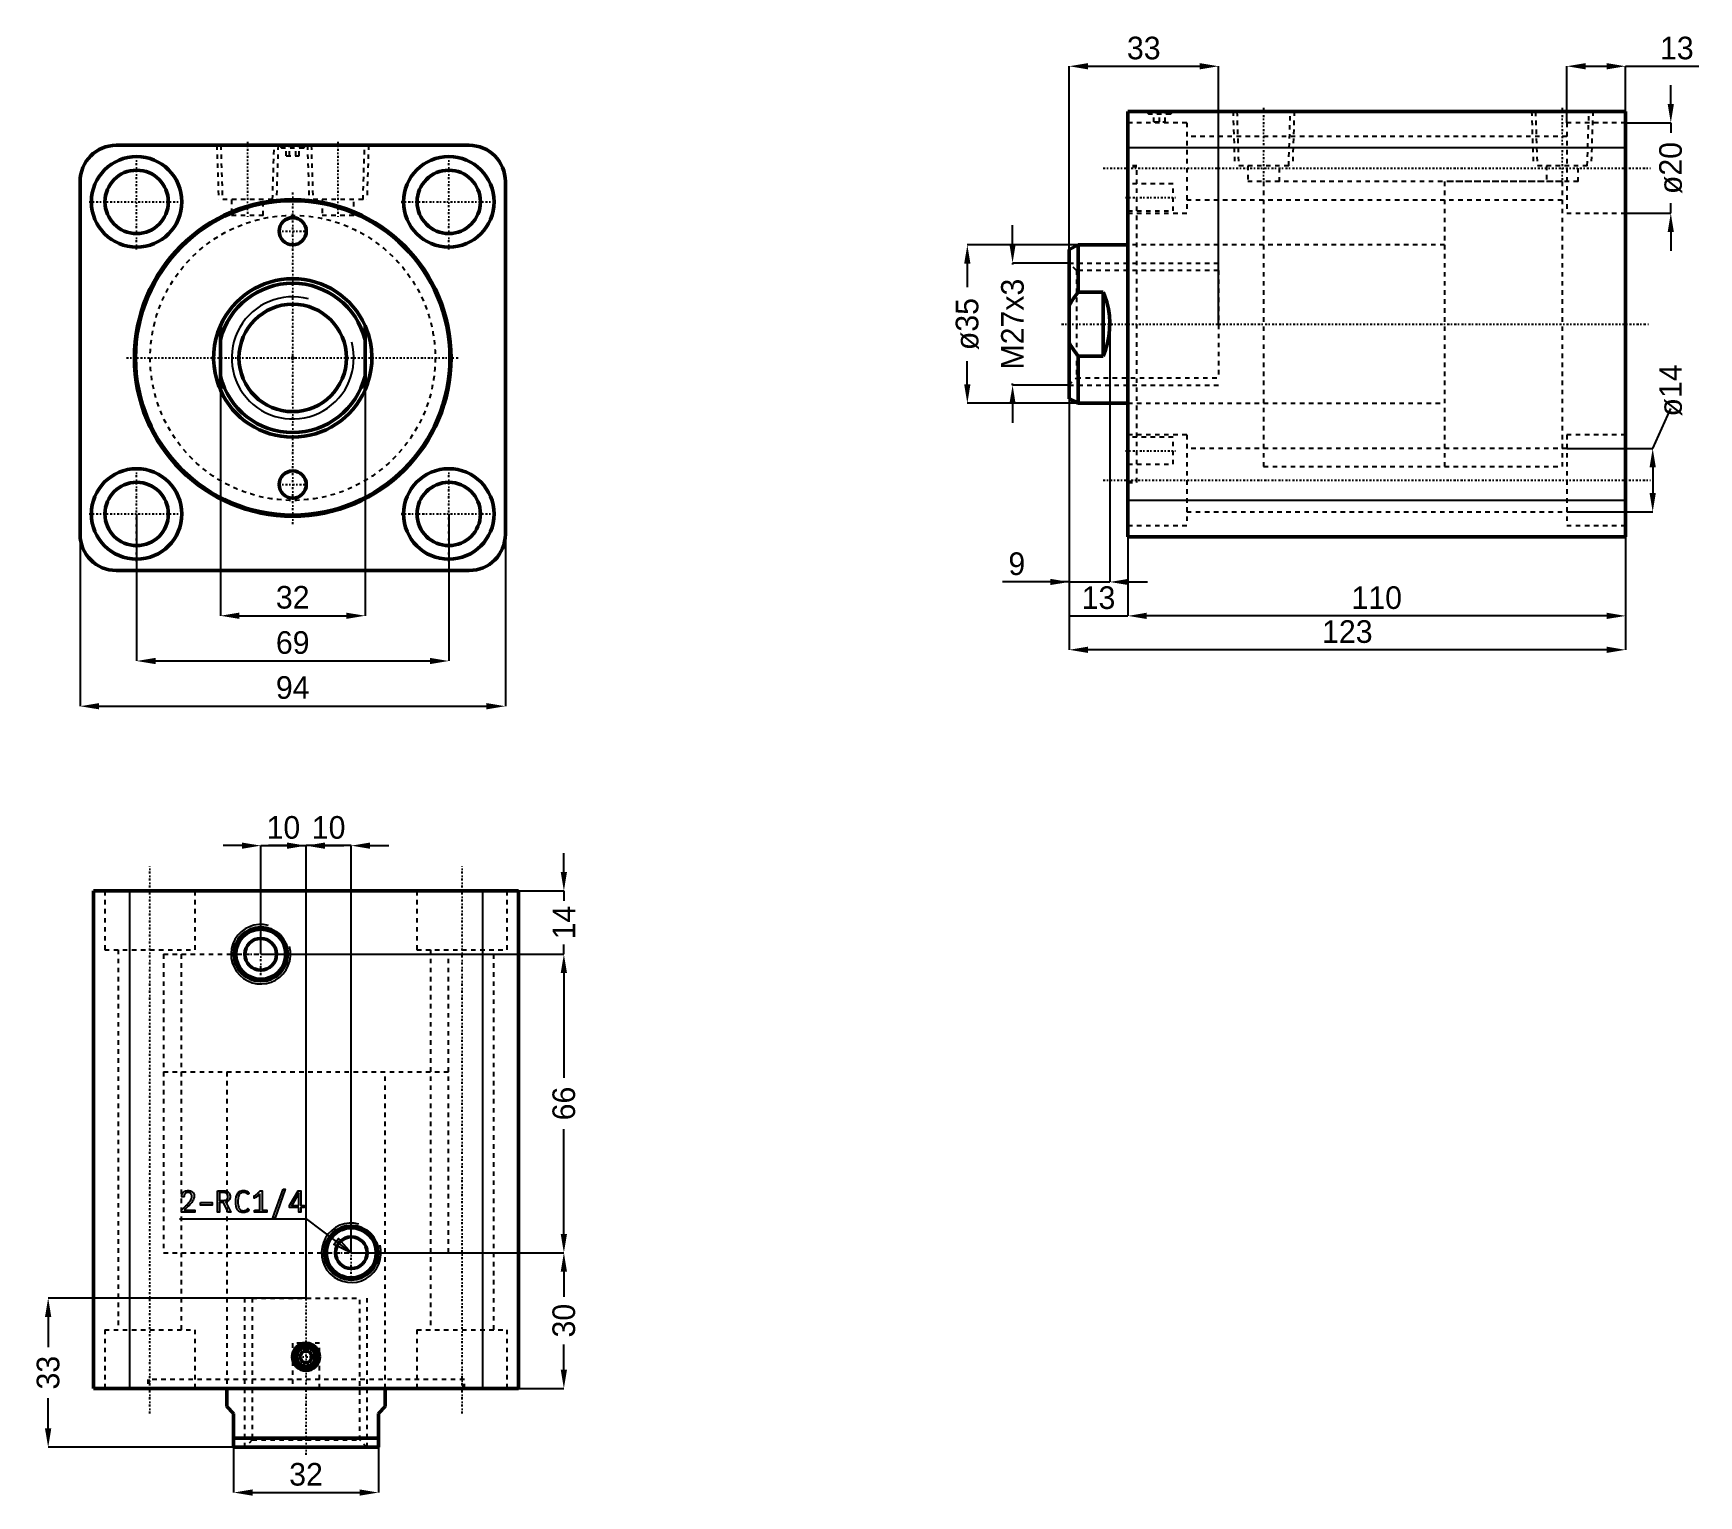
# Model space of a CAD drawing. Header units: millimetres. Extents: x -57 to 311, y -252 to 72.
import ezdxf

# ---------------------------------------------------------------- set-up
doc = ezdxf.new("R2010")
doc.units = ezdxf.units.MM
doc.linetypes.add('Center', pattern=[1.5, 0.45, -0.5, 0.05, -0.5])
doc.linetypes.add('Dashed', pattern=[2, 1, -1])
for name, color, linetype, lineweight in [('2d ConnectionPoints', 7, 'Continuous', 50), ('AM_0', 7, 'Continuous', 50), ('AM_4', 3, 'Continuous', 25), ('AM_5', 3, 'Continuous', 25), ('AM_7', 7, 'Center', 25), ('AM_9', 6, 'Dashed', 25)]:
    doc.layers.add(name, color=color, linetype=linetype, lineweight=lineweight)
doc.dimstyles.new('ISO-25', dxfattribs={"dimtxt": 2.5, "dimasz": 2.5, "dimexe": 1.25, "dimexo": 0.625, "dimtad": 1, "dimtxsty": 'Standard', "dimcen": 2.5, "dimadec": 0, "dimazin": 0, "dimtfac": 1, "dimtmove": 0, "dimatfit": 3, "dimfxl": 1, "dimarcsym": 0})

# ---------------------------------------------------------------- blocks, each defined once
blk = doc.blocks.new('1_RODcxhc_a_sd_63_40_IN_0_in_CXHC_A_IN_SD_63_40ST_0__CN_0')
at = {"layer": 'AM_0'}
for p, q in [((-16, -7.09), (-16, 7.09)), ((16, 7.09), (16, -7.09))]:
    blk.add_line(p, q, dxfattribs=at)
for points in [[(-16, 7.09), (-16.56, 5.67), (-16.99, 4.2), (-17.29, 2.71), (-17.46, 1.19), (-17.5, -0.34), (-17.4, -1.86), (-17.17, -3.37), (-16.81, -4.85), (-16.33, -6.3), (-16, -7.09)], [(16, -7.09), (16.56, -5.67), (16.99, -4.2), (17.29, -2.71), (17.46, -1.19), (17.5, 0.34), (17.4, 1.86), (17.17, 3.37), (16.81, 4.85), (16.33, 6.3), (16, 7.09)]]:
    blk.add_lwpolyline(points, dxfattribs=at)
blk.add_circle((0, 0), 11.88, dxfattribs=at)
for radius, start, end in [(17.5, 23.8955, 156.1045), (16.5, 14.1411, 165.8589), (16.5, 194.1411, 345.8589), (17.5, 203.8955, 336.1045)]:
    blk.add_arc((0, 0), radius, start, end, dxfattribs=at)
at = {"layer": 'AM_5'}
blk.add_arc((0, 0), 13.5, 75, 15, dxfattribs=at)
blk = doc.blocks.new('2_bodycxhc_a_sd_63_40_0_in_CXHC_A_IN_SD_63_40ST_0__CN_0')
at = {"layer": 'AM_0'}
for p, q in [((39, 47), (-39, 47)), ((-47, 39), (-47, -39)), ((47, -39), (47, 39)), ((-39, -47), (39, -47))]:
    blk.add_line(p, q, dxfattribs=at)
for centre, radius in [((-34.5, 34.5), 10), ((34.5, 34.5), 10), ((-34.5, 34.5), 7), ((34.5, 34.5), 7), ((0, 0), 35), ((0, 0), 34.75), ((0, 28), 3), ((-34.5, -34.5), 10), ((0, -28), 3), ((34.5, -34.5), 10), ((-34.5, -34.5), 7), ((34.5, -34.5), 7)]:
    blk.add_circle(centre, radius, dxfattribs=at)
for centre, start, end in [((-39, 39), 90, 180), ((39, 39), 0, 90), ((-39, -39), 180, 270), ((39, -39), 270, 360)]:
    blk.add_arc(centre, 8, start, end, dxfattribs=at)
at = {"layer": 'AM_5', "linetype": 'Dashed'}
for p, q in [((-16.77, 47), (-16.39, 35)), ((-3.23, 47), (-3.61, 35)), ((3.23, 47), (3.61, 35)), ((16.77, 47), (16.39, 35))]:
    blk.add_line(p, q, dxfattribs=at)
at = {"layer": 'AM_7'}
for p, q in [((-34.5, 24), (-34.5, 45)), ((-10, 47.77), (-10, 30.73)), ((0, 47.03), (0, 46.37)), ((10, 47.77), (10, 30.73)), ((34.5, 24), (34.5, 45)), ((-45, 34.5), (-24, 34.5)), ((0, -36.75), (0, 36.75)), ((24, 34.5), (45, 34.5)), ((-3.15, 28), (3.15, 28)), ((-36.75, 0), (36.75, 0)), ((-34.5, -45), (-34.5, -24)), ((34.5, -45), (34.5, -24)), ((-3.15, -28), (3.15, -28)), ((-45, -34.5), (-24, -34.5)), ((24, -34.5), (45, -34.5))]:
    blk.add_line(p, q, dxfattribs=at)
at = {"layer": 'AM_9'}
for p, q in [((-15.91, 47), (-15.54, 35)), ((-4.46, 35), (-4.09, 47)), ((-3, 47), (-2.4, 46.4)), ((-2.1, 46.7), (-2.4, 46.4)), ((2.4, 46.4), (-2.4, 46.4)), ((2.1, 46.7), (-2.1, 46.7)), ((-1.44, 44.7), (-1.44, 46.7)), ((-1.44, 44.7), (1.44, 44.7)), ((-0.72, 44.7), (-0.72, 46.7)), ((0.72, 44.7), (0.72, 46.7)), ((1.44, 44.7), (1.44, 46.7)), ((2.4, 46.4), (2.1, 46.7)), ((2.4, 46.4), (3, 47)), ((4.09, 47), (4.46, 35)), ((15.54, 35), (15.91, 47)), ((-4.46, 35), (-15.54, 35)), ((-13.5, 35), (-13.5, 31.5)), ((-6.5, 31.5), (-6.5, 35)), ((15.54, 35), (4.46, 35)), ((6.5, 35), (6.5, 31.5)), ((13.5, 31.5), (13.5, 35)), ((-6.5, 31.5), (-13.5, 31.5)), ((13.5, 31.5), (6.5, 31.5))]:
    blk.add_line(p, q, dxfattribs=at)
blk.add_circle((0, 0), 31.5, dxfattribs=at)
blk = doc.blocks.new('*D3')
at = {"layer": 'AM_5', "color": 0, "lineweight": -2}
for p, q in [((-34.5, -34.5), (-34.5, -67)), ((34.5, -34.5), (34.5, -67)), ((-30.33, -67), (30.33, -67))]:
    blk.add_line(p, q, dxfattribs=at)
at = {"layer": 'AM_5', "color": 0}
for points in [[(-30.33, -66.31), (-30.33, -67.69), (-34.5, -67)], [(30.33, -67.69), (30.33, -66.31), (34.5, -67)]]:
    blk.add_solid(points, dxfattribs=at)
at = {"layer": 'Defpoints', "color": 0}
for p in [(-34.5, -34.5), (34.5, -34.5), (34.5, -67)]:
    blk.add_point(p, dxfattribs=at)
at = {"layer": 'AM_5', "color": 0, "insert": (0, -62.95), "char_height": 5, "attachment_point": 5}
blk.add_mtext('69', dxfattribs=at)
blk = doc.blocks.new('*D4')
at = {"layer": 'AM_5', "color": 0, "lineweight": -2}
for p, q in [((-47, -39), (-47, -77)), ((47, -39), (47, -77)), ((-42.83, -77), (42.83, -77))]:
    blk.add_line(p, q, dxfattribs=at)
at = {"layer": 'AM_5', "color": 0}
for points in [[(-42.83, -76.31), (-42.83, -77.69), (-47, -77)], [(42.83, -77.69), (42.83, -76.31), (47, -77)]]:
    blk.add_solid(points, dxfattribs=at)
at = {"layer": 'Defpoints', "color": 0}
for p in [(-47, -39), (47, -39), (47, -77)]:
    blk.add_point(p, dxfattribs=at)
at = {"layer": 'AM_5', "color": 0, "insert": (0, -72.89), "char_height": 5, "attachment_point": 5}
blk.add_mtext('94', dxfattribs=at)
blk = doc.blocks.new('*D5')
at = {"layer": 'AM_5', "color": 0, "lineweight": -2}
for p, q in [((-16, 0), (-16, -57)), ((16, 0), (16, -57)), ((-11.83, -57), (11.83, -57))]:
    blk.add_line(p, q, dxfattribs=at)
at = {"layer": 'AM_5', "color": 0}
for points in [[(-11.83, -56.31), (-11.83, -57.69), (-16, -57)], [(11.83, -57.69), (11.83, -56.31), (16, -57)]]:
    blk.add_solid(points, dxfattribs=at)
at = {"layer": 'Defpoints', "color": 0}
for p in [(-16, 0), (16, 0), (16, -57)]:
    blk.add_point(p, dxfattribs=at)
at = {"layer": 'AM_5', "color": 0, "insert": (0, -52.95), "char_height": 5, "attachment_point": 5}
blk.add_mtext('32', dxfattribs=at)
blk = doc.blocks.new('1_RODcxhc_a_sd_63_40_IN_0_in_CXHC_A_IN_SD_63_40ST_0__CN_2')
at = {"layer": 'AM_0'}
for p, q in [((-11, 17.5), (-13, 16.5)), ((-13, 16.5), (-13, -16.5)), ((0, 17.5), (-11, 17.5)), ((-11, 17.5), (-11, 7.09)), ((-5.5, 7.09), (-11, 7.09)), ((-5.5, 7.09), (-5.5, -7.09)), ((-11, -7.09), (-5.5, -7.09)), ((-11, -7.09), (-11, -17.5)), ((-13, -16.5), (-11, -17.5)), ((-11, -17.5), (0, -17.5))]:
    blk.add_line(p, q, dxfattribs=at)
for points in [[(-11, 7.09), (-12.08, 5.62), (-13, 4.03)], [(-5.5, -7.09), (-4.94, -5.67), (-4.51, -4.2), (-4.21, -2.71), (-4.04, -1.19), (-4, 0.34), (-4.1, 1.86), (-4.33, 3.37), (-4.69, 4.85), (-5.17, 6.3), (-5.5, 7.09)], [(-13, -4.03), (-12.53, -4.91), (-11.99, -5.75), (-11, -7.09)]]:
    blk.add_lwpolyline(points, dxfattribs=at)
at = {"layer": 'AM_5', "linetype": 'Dashed'}
for p, q in [((-13, 13.5), (20, 13.5)), ((-13, -13.5), (20, -13.5))]:
    blk.add_line(p, q, dxfattribs=at)
at = {"layer": 'AM_9'}
for p, q in [((96, 31.5), (70, 31.5)), ((70, 31.5), (70, -31.5)), ((96, 31.5), (96, -31.5)), ((70, 17.5), (0, 17.5)), ((-11.38, 11.88), (-13, 13.5)), ((20, 11.88), (-11.38, 11.88)), ((-11.38, 11.88), (-11.38, -11.88)), ((20, 11.88), (20, -11.88)), ((-13, -13.5), (-11.38, -11.88)), ((-11.38, -11.88), (20, -11.88)), ((0, -17.5), (70, -17.5)), ((70, -31.5), (96, -31.5))]:
    blk.add_line(p, q, dxfattribs=at)
blk = doc.blocks.new('2_bodycxhc_a_sd_63_40_0_in_CXHC_A_IN_SD_63_40ST_0__CN_2')
at = {"layer": 'AM_0'}
for p, q in [((110, 47), (0, 47)), ((0, -47), (0, 47)), ((110, -47), (110, 47)), ((110, -47), (0, -47))]:
    blk.add_line(p, q, dxfattribs=at)
at = {"layer": 'AM_4'}
for p, q in [((110, 39), (0, 39)), ((110, -39), (0, -39))]:
    blk.add_line(p, q, dxfattribs=at)
at = {"layer": 'AM_5', "linetype": 'Dashed'}
for p, q in [((23.23, 47), (23.61, 35)), ((36.77, 47), (36.39, 35)), ((89.23, 47), (89.61, 35)), ((102.77, 47), (102.39, 35))]:
    blk.add_line(p, q, dxfattribs=at)
at = {"layer": 'AM_7'}
for p, q in [((7, 47.03), (7, 46.37)), ((30, 47.77), (30, 30.73)), ((96, 47.77), (96, 30.73)), ((-5.5, 34.5), (115.5, 34.5)), ((-0.5, 28), (10.5, 28)), ((-14.65, 0), (115.5, 0)), ((-0.5, -28), (10.5, -28)), ((-5.5, -34.5), (115.5, -34.5))]:
    blk.add_line(p, q, dxfattribs=at)
at = {"layer": 'AM_9'}
for p, q in [((13, 44.5), (0, 44.5)), ((4, 47), (4.6, 46.4)), ((4.9, 46.7), (4.6, 46.4)), ((9.4, 46.4), (4.6, 46.4)), ((9.1, 46.7), (4.9, 46.7)), ((5.75, 44.7), (5.75, 46.7)), ((5.75, 44.7), (8.25, 44.7)), ((7, 44.7), (7, 46.7)), ((8.25, 44.7), (8.25, 46.7)), ((9.4, 46.4), (9.1, 46.7)), ((9.4, 46.4), (10, 47)), ((13, 44.5), (13, 24.5)), ((24.09, 47), (24.46, 35)), ((35.54, 35), (35.91, 47)), ((90.09, 47), (90.46, 35)), ((110, 44.5), (97, 44.5)), ((97, 44.5), (97, 24.5)), ((101.54, 35), (101.91, 47)), ((97, 41.5), (13, 41.5)), ((2, 35), (0, 35)), ((2, 34.75), (0, 34.75)), ((2, -35), (2, 35)), ((35.54, 35), (24.46, 35)), ((26.5, 35), (26.5, 31.5)), ((33.5, 31.5), (33.5, 35)), ((101.54, 35), (90.46, 35)), ((92.5, 35), (92.5, 31.5)), ((99.5, 31.5), (99.5, 35)), ((10, 31), (0, 31)), ((10, 25), (10, 31)), ((99.5, 31.5), (26.5, 31.5)), ((30, 31.5), (30, -31.5)), ((96, 31.5), (96, -31.5)), ((13, 27.5), (97, 27.5)), ((0, 25), (10, 25)), ((0, 24.5), (13, 24.5)), ((97, 24.5), (110, 24.5)), ((30, 17.5), (0, 17.5)), ((0, -17.5), (30, -17.5)), ((13, -24.5), (0, -24.5)), ((10, -25), (0, -25)), ((10, -31), (10, -25)), ((13, -24.5), (13, -44.5)), ((110, -24.5), (97, -24.5)), ((97, -24.5), (97, -44.5)), ((97, -27.5), (13, -27.5)), ((0, -31), (10, -31)), ((30, -31.5), (96, -31.5)), ((0, -34.75), (2, -34.75)), ((0, -35), (2, -35)), ((13, -41.5), (97, -41.5)), ((0, -44.5), (13, -44.5)), ((97, -44.5), (110, -44.5))]:
    blk.add_line(p, q, dxfattribs=at)
blk = doc.blocks.new('*D19')
at = {"layer": 'AM_5', "color": 0, "lineweight": -2}
for p, q in [((173.62, 24.97), (149.12, 24.97)), ((149.12, 20.81), (149.12, 15.64)), ((149.12, -5.86), (149.12, -0.69)), ((173.62, -10.03), (149.12, -10.03))]:
    blk.add_line(p, q, dxfattribs=at)
at = {"layer": 'AM_5', "color": 0}
for points in [[(149.81, 20.81), (148.42, 20.81), (149.12, 24.97)], [(148.42, -5.86), (149.81, -5.86), (149.12, -10.03)]]:
    blk.add_solid(points, dxfattribs=at)
at = {"layer": 'Defpoints', "color": 0}
for p in [(173.62, 24.97), (149.12, -10.03), (173.62, -10.03)]:
    blk.add_point(p, dxfattribs=at)
at = {"layer": 'AM_5', "color": 0, "insert": (149.12, 7.47), "char_height": 5, "attachment_point": 5, "rotation": 90}
blk.add_mtext('ø35', dxfattribs=at)
blk = doc.blocks.new('*D20')
at = {"layer": 'AM_5', "color": 0, "lineweight": -2}
for p, q in [((171.62, 7.47), (171.62, -49.53)), ((180.62, 7.47), (180.62, -49.53)), ((171.62, -49.53), (156.9, -49.53)), ((171.62, -49.53), (180.62, -49.53)), ((184.79, -49.53), (188.95, -49.53))]:
    blk.add_line(p, q, dxfattribs=at)
at = {"layer": 'AM_5', "color": 0}
for points in [[(167.45, -50.22), (167.45, -48.83), (171.62, -49.53)], [(184.79, -48.83), (184.79, -50.22), (180.62, -49.53)]]:
    blk.add_solid(points, dxfattribs=at)
at = {"layer": 'Defpoints', "color": 0}
for p in [(171.62, 7.47), (180.62, 7.47), (180.62, -49.53)]:
    blk.add_point(p, dxfattribs=at)
at = {"layer": 'AM_5', "color": 0, "insert": (160.06, -45.53), "char_height": 5, "attachment_point": 5}
blk.add_mtext('9', dxfattribs=at)
blk = doc.blocks.new('*D21')
at = {"layer": 'AM_5', "color": 0, "lineweight": -2}
for p, q in [((171.62, 7.47), (171.62, -57.03)), ((184.62, -31.53), (184.62, -57.03)), ((171.62, -57.03), (184.62, -57.03))]:
    blk.add_line(p, q, dxfattribs=at)
at = {"layer": 'Defpoints', "color": 0}
for p in [(171.62, 7.47), (184.62, -31.53), (184.62, -57.03)]:
    blk.add_point(p, dxfattribs=at)
at = {"layer": 'AM_5', "color": 0, "insert": (178.12, -53.03), "char_height": 5, "attachment_point": 5}
blk.add_mtext('13', dxfattribs=at)
blk = doc.blocks.new('*D22')
at = {"layer": 'AM_5', "color": 0, "lineweight": -2}
for p, q in [((184.62, -31.53), (184.62, -57.03)), ((294.62, -39.53), (294.62, -57.03)), ((290.45, -57.03), (188.79, -57.03))]:
    blk.add_line(p, q, dxfattribs=at)
at = {"layer": 'AM_5', "color": 0}
for points in [[(188.79, -56.33), (188.79, -57.72), (184.62, -57.03)], [(290.45, -57.72), (290.45, -56.33), (294.62, -57.03)]]:
    blk.add_solid(points, dxfattribs=at)
at = {"layer": 'Defpoints', "color": 0}
for p in [(184.62, -31.53), (294.62, -39.53), (184.62, -57.03)]:
    blk.add_point(p, dxfattribs=at)
at = {"layer": 'AM_5', "color": 0, "insert": (239.62, -53.03), "char_height": 5, "attachment_point": 5}
blk.add_mtext('110', dxfattribs=at)
blk = doc.blocks.new('*D23')
at = {"layer": 'AM_5', "color": 0, "lineweight": -2}
for p, q in [((171.62, 7.47), (171.62, -64.53)), ((294.62, -39.53), (294.62, -64.53)), ((290.45, -64.53), (175.79, -64.53))]:
    blk.add_line(p, q, dxfattribs=at)
at = {"layer": 'AM_5', "color": 0}
for points in [[(175.79, -63.83), (175.79, -65.22), (171.62, -64.53)], [(290.45, -65.22), (290.45, -63.83), (294.62, -64.53)]]:
    blk.add_solid(points, dxfattribs=at)
at = {"layer": 'Defpoints', "color": 0}
for p in [(171.62, 7.47), (294.62, -39.53), (171.62, -64.53)]:
    blk.add_point(p, dxfattribs=at)
at = {"layer": 'AM_5', "color": 0, "insert": (233.12, -60.53), "char_height": 5, "attachment_point": 5}
blk.add_mtext('123', dxfattribs=at)
blk = doc.blocks.new('*D24')
at = {"layer": 'AM_5', "color": 0, "lineweight": -2}
for p, q in [((300.62, -20.03), (304.62, -11.19)), ((281.62, -20.03), (300.62, -20.03)), ((300.62, -24.19), (300.62, -29.86)), ((281.62, -34.03), (300.62, -34.03))]:
    blk.add_line(p, q, dxfattribs=at)
at = {"layer": 'AM_5', "color": 0}
for points in [[(301.31, -24.19), (299.92, -24.19), (300.62, -20.03)], [(299.92, -29.86), (301.31, -29.86), (300.62, -34.03)]]:
    blk.add_solid(points, dxfattribs=at)
at = {"layer": 'Defpoints', "color": 0}
for p in [(281.62, -20.03), (281.62, -34.03), (300.62, -34.03)]:
    blk.add_point(p, dxfattribs=at)
at = {"layer": 'AM_5', "color": 0, "insert": (304.62, -7.19), "char_height": 5, "attachment_point": 5, "rotation": 90}
blk.add_mtext('ø14', dxfattribs=at)
blk = doc.blocks.new('*D25')
at = {"layer": 'AM_5', "color": 0, "lineweight": -2}
for p, q in [((304.62, 56.14), (304.62, 60.31)), ((294.62, 51.97), (304.62, 51.97)), ((304.62, 51.97), (304.62, 49.72)), ((304.62, 31.97), (304.62, 34.22)), ((294.62, 31.97), (304.62, 31.97)), ((304.62, 27.81), (304.62, 23.64))]:
    blk.add_line(p, q, dxfattribs=at)
at = {"layer": 'AM_5', "color": 0}
for points in [[(303.92, 56.14), (305.31, 56.14), (304.62, 51.97)], [(305.31, 27.81), (303.92, 27.81), (304.62, 31.97)]]:
    blk.add_solid(points, dxfattribs=at)
at = {"layer": 'Defpoints', "color": 0}
for p in [(294.62, 51.97), (304.62, 51.97), (294.62, 31.97)]:
    blk.add_point(p, dxfattribs=at)
at = {"layer": 'AM_5', "color": 0, "insert": (304.62, 41.97), "char_height": 5, "attachment_point": 5, "rotation": 90}
blk.add_mtext('ø20', dxfattribs=at)
blk = doc.blocks.new('*D26')
at = {"layer": 'AM_5', "color": 0, "lineweight": -2}
for p, q in [((281.62, 51.97), (281.62, 64.47)), ((285.79, 64.47), (290.45, 64.47)), ((294.62, 51.97), (294.62, 64.47)), ((294.62, 64.47), (310.79, 64.47))]:
    blk.add_line(p, q, dxfattribs=at)
at = {"layer": 'AM_5', "color": 0}
for points in [[(285.79, 65.17), (285.79, 63.78), (281.62, 64.47)], [(290.45, 63.78), (290.45, 65.17), (294.62, 64.47)]]:
    blk.add_solid(points, dxfattribs=at)
at = {"layer": 'Defpoints', "color": 0}
for p in [(294.62, 64.47), (281.62, 51.97), (294.62, 51.97)]:
    blk.add_point(p, dxfattribs=at)
at = {"layer": 'AM_5', "color": 0, "insert": (305.95, 68.47), "char_height": 5, "attachment_point": 5}
blk.add_mtext('13', dxfattribs=at)
blk = doc.blocks.new('*D27')
at = {"layer": 'AM_5', "color": 0, "lineweight": -2}
for p, q in [((171.62, 7.47), (171.62, 64.47)), ((175.79, 64.47), (200.45, 64.47)), ((204.62, 7.47), (204.62, 64.47))]:
    blk.add_line(p, q, dxfattribs=at)
at = {"layer": 'AM_5', "color": 0}
for points in [[(175.79, 65.17), (175.79, 63.78), (171.62, 64.47)], [(200.45, 63.78), (200.45, 65.17), (204.62, 64.47)]]:
    blk.add_solid(points, dxfattribs=at)
at = {"layer": 'Defpoints', "color": 0}
for p in [(204.62, 64.47), (171.62, 7.47), (204.62, 7.47)]:
    blk.add_point(p, dxfattribs=at)
at = {"layer": 'AM_5', "color": 0, "insert": (188.12, 68.47), "char_height": 5, "attachment_point": 5}
blk.add_mtext('33', dxfattribs=at)
blk = doc.blocks.new('*D28')
at = {"layer": 'AM_5', "color": 0, "lineweight": -2}
for p, q in [((159.12, 25.14), (159.12, 29.31)), ((171.62, 20.97), (159.12, 20.97)), ((159.12, 20.97), (159.12, 20.64)), ((159.12, -6.03), (159.12, -5.69)), ((171.62, -6.03), (159.12, -6.03)), ((159.12, -10.19), (159.12, -14.36))]:
    blk.add_line(p, q, dxfattribs=at)
at = {"layer": 'AM_5', "color": 0}
for points in [[(158.42, 25.14), (159.81, 25.14), (159.12, 20.97)], [(159.81, -10.19), (158.42, -10.19), (159.12, -6.03)]]:
    blk.add_solid(points, dxfattribs=at)
at = {"layer": 'Defpoints', "color": 0}
for p in [(171.62, 20.97), (159.12, -6.03), (171.62, -6.03)]:
    blk.add_point(p, dxfattribs=at)
at = {"layer": 'AM_5', "color": 0, "insert": (159.12, 7.47), "char_height": 5, "attachment_point": 5, "rotation": 90}
blk.add_mtext('M27x3', dxfattribs=at)
blk = doc.blocks.new('1_RODcxhc_a_sd_63_40_IN_0_in_CXHC_A_IN_SD_63_40ST_0__CN_4')
at = {"layer": 'AM_0'}
for p, q in [((-17.5, 0), (-17.5, -4)), ((17.5, -4), (17.5, 0)), ((-16, -5.5), (-17.5, -4)), ((-16, -13), (-16, -5.5)), ((17.5, -4), (16, -5.5)), ((16, -5.5), (16, -13)), ((-16, -11), (16, -11)), ((-16, -13), (16, -13))]:
    blk.add_line(p, q, dxfattribs=at)
at = {"layer": 'AM_5', "linetype": 'Dashed'}
for p, q in [((-13.5, -13), (-13.5, 20)), ((13.5, -13), (13.5, 20))]:
    blk.add_line(p, q, dxfattribs=at)
at = {"layer": 'AM_7'}
blk.add_line((0, -14.65), (0, 115.5), dxfattribs=at)
at = {"layer": 'AM_9'}
for p, q in [((-31.5, 96), (31.5, 96)), ((-31.5, 96), (-31.5, 70)), ((31.5, 70), (31.5, 96)), ((-31.5, 70), (31.5, 70)), ((-17.5, 70), (-17.5, 0)), ((17.5, 0), (17.5, 70)), ((-11.876, 20), (11.876, 20)), ((-11.876, 20), (-11.876, -11.376)), ((11.876, -11.376), (11.876, 20)), ((-11.876, -11.376), (-13.5, -13)), ((-11.876, -11.376), (11.876, -11.376)), ((13.5, -13), (11.876, -11.376))]:
    blk.add_line(p, q, dxfattribs=at)
blk = doc.blocks.new('2_bodycxhc_a_sd_63_40_0_in_CXHC_A_IN_SD_63_40ST_0__CN_4')
at = {"layer": 'AM_0'}
for p, q in [((-47, 110), (-47, 0)), ((47, 110), (-47, 110)), ((47, 110), (47, 0)), ((-0.72, 8.25), (-1.44, 7)), ((0.72, 8.25), (-0.72, 8.25)), ((1.44, 7), (0.72, 8.25)), ((-1.44, 7), (-0.72, 5.75)), ((-0.72, 5.75), (0.72, 5.75)), ((0.72, 5.75), (1.44, 7)), ((47, 0), (-47, 0))]:
    blk.add_line(p, q, dxfattribs=at)
for centre, radius in [((-10, 96), 5.91), ((-10, 96), 5.54), ((-10, 96), 3.5), ((10, 30), 5.91), ((10, 30), 5.54), ((10, 30), 3.5), ((0, 7), 3), ((0, 7), 2.4), ((0, 7), 2.1)]:
    blk.add_circle(centre, radius, dxfattribs=at)
at = {"layer": 'AM_4'}
for p, q in [((-39, 110), (-39, 0)), ((39, 110), (39, 0))]:
    blk.add_line(p, q, dxfattribs=at)
at = {"layer": 'AM_5'}
for centre in [(-10, 96), (10, 30)]:
    blk.add_arc(centre, 6.58, 75, 15, dxfattribs=at)
at = {"layer": 'AM_7'}
for p, q in [((-34.5, -5.5), (-34.5, 115.5)), ((34.5, -5.5), (34.5, 115.5)), ((-10, 89.79), (-10, 102.21)), ((-16.21, 96), (-3.79, 96)), ((10, 23.79), (10, 36.21)), ((3.79, 30), (16.21, 30)), ((-3.15, 7), (3.15, 7))]:
    blk.add_line(p, q, dxfattribs=at)
at = {"layer": 'AM_9'}
for p, q in [((-44.5, 110), (-44.5, 97)), ((-24.5, 97), (-24.5, 110)), ((24.5, 110), (24.5, 97)), ((44.5, 97), (44.5, 110)), ((-44.5, 97), (-24.5, 97)), ((-41.5, 97), (-41.5, 13)), ((-31.5, 96), (31.5, 96)), ((-31.5, 96), (-31.5, 30)), ((-27.5, 13), (-27.5, 97)), ((24.5, 97), (44.5, 97)), ((27.5, 97), (27.5, 13)), ((31.5, 30), (31.5, 96)), ((41.5, 13), (41.5, 97)), ((-31.5, 30), (31.5, 30)), ((-17.5, 30), (-17.5, 0)), ((17.5, 0), (17.5, 30)), ((-44.5, 13), (-24.5, 13)), ((-44.5, 13), (-44.5, 0)), ((-24.5, 0), (-24.5, 13)), ((24.5, 13), (44.5, 13)), ((24.5, 13), (24.5, 0)), ((44.5, 0), (44.5, 13)), ((3, 10), (-3, 10)), ((-3, 10), (-3, 0)), ((3, 0), (3, 10)), ((35, 2), (-35, 2)), ((-35, 2), (-35, 0)), ((-34.75, 2), (-34.75, 0)), ((34.75, 0), (34.75, 2)), ((35, 0), (35, 2))]:
    blk.add_line(p, q, dxfattribs=at)
blk = doc.blocks.new('*D40')
at = {"layer": 'AM_5', "color": 0, "lineweight": -2}
for p, q in [((-13.06, -240.82), (-13.06, -250.82)), ((18.94, -240.82), (18.94, -250.82)), ((-8.89, -250.82), (14.77, -250.82))]:
    blk.add_line(p, q, dxfattribs=at)
at = {"layer": 'AM_5', "color": 0}
for points in [[(-8.89, -250.13), (-8.89, -251.52), (-13.06, -250.82)], [(14.77, -251.52), (14.77, -250.13), (18.94, -250.82)]]:
    blk.add_solid(points, dxfattribs=at)
at = {"layer": 'Defpoints', "color": 0}
for p in [(-13.06, -240.82), (18.94, -240.82), (18.94, -250.82)]:
    blk.add_point(p, dxfattribs=at)
at = {"layer": 'AM_5', "color": 0, "insert": (2.94, -246.82), "char_height": 5, "attachment_point": 5}
blk.add_mtext('32', dxfattribs=at)
blk = doc.blocks.new('*D41')
at = {"layer": 'AM_5', "color": 0, "lineweight": -2}
for p, q in [((2.94, -207.82), (-54.06, -207.82)), ((-54.06, -211.99), (-54.06, -218.66)), ((-54.06, -236.66), (-54.06, -229.99)), ((-13.06, -240.82), (-54.06, -240.82))]:
    blk.add_line(p, q, dxfattribs=at)
at = {"layer": 'AM_5', "color": 0}
for points in [[(-53.37, -211.99), (-54.76, -211.99), (-54.06, -207.82)], [(-54.76, -236.66), (-53.37, -236.66), (-54.06, -240.82)]]:
    blk.add_solid(points, dxfattribs=at)
at = {"layer": 'Defpoints', "color": 0}
for p in [(-54.06, -207.82), (2.94, -207.82), (-13.06, -240.82)]:
    blk.add_point(p, dxfattribs=at)
at = {"layer": 'AM_5', "color": 0, "insert": (-54.06, -224.32), "char_height": 5, "attachment_point": 5, "rotation": 90}
blk.add_mtext('33', dxfattribs=at)
blk = doc.blocks.new('*D42')
at = {"layer": 'AM_5', "color": 0, "lineweight": -2}
for p, q in [((12.94, -197.82), (59.94, -197.82)), ((59.94, -201.99), (59.94, -207.57)), ((59.94, -223.66), (59.94, -218.07)), ((49.94, -227.82), (59.94, -227.82))]:
    blk.add_line(p, q, dxfattribs=at)
at = {"layer": 'AM_5', "color": 0}
for points in [[(60.63, -201.99), (59.24, -201.99), (59.94, -197.82)], [(59.24, -223.66), (60.63, -223.66), (59.94, -227.82)]]:
    blk.add_solid(points, dxfattribs=at)
at = {"layer": 'Defpoints', "color": 0}
for p in [(12.94, -197.82), (59.94, -197.82), (49.94, -227.82)]:
    blk.add_point(p, dxfattribs=at)
at = {"layer": 'AM_5', "color": 0, "insert": (59.94, -212.82), "char_height": 5, "attachment_point": 5, "rotation": 90}
blk.add_mtext('30', dxfattribs=at)
blk = doc.blocks.new('*D43')
at = {"layer": 'AM_5', "color": 0, "lineweight": -2}
for p, q in [((-7.06, -131.82), (59.94, -131.82)), ((59.94, -135.99), (59.94, -159.16)), ((59.94, -193.66), (59.94, -170.49)), ((12.94, -197.82), (59.94, -197.82))]:
    blk.add_line(p, q, dxfattribs=at)
at = {"layer": 'AM_5', "color": 0}
for points in [[(60.63, -135.99), (59.24, -135.99), (59.94, -131.82)], [(59.24, -193.66), (60.63, -193.66), (59.94, -197.82)]]:
    blk.add_solid(points, dxfattribs=at)
at = {"layer": 'Defpoints', "color": 0}
for p in [(-7.06, -131.82), (12.94, -197.82), (59.94, -197.82)]:
    blk.add_point(p, dxfattribs=at)
at = {"layer": 'AM_5', "color": 0, "insert": (59.94, -164.82), "char_height": 5, "attachment_point": 5, "rotation": 90}
blk.add_mtext('66', dxfattribs=at)
blk = doc.blocks.new('*D44')
at = {"layer": 'AM_5', "color": 0, "lineweight": -2}
for p, q in [((59.94, -113.66), (59.94, -109.49)), ((37.44, -117.82), (59.94, -117.82)), ((59.94, -117.82), (59.94, -119.99)), ((-7.06, -131.82), (59.94, -131.82)), ((59.94, -131.82), (59.94, -129.66)), ((59.94, -135.99), (59.94, -140.16))]:
    blk.add_line(p, q, dxfattribs=at)
at = {"layer": 'AM_5', "color": 0}
for points in [[(59.24, -113.66), (60.63, -113.66), (59.94, -117.82)], [(60.63, -135.99), (59.24, -135.99), (59.94, -131.82)]]:
    blk.add_solid(points, dxfattribs=at)
at = {"layer": 'Defpoints', "color": 0}
for p in [(37.44, -117.82), (-7.06, -131.82), (59.94, -131.82)]:
    blk.add_point(p, dxfattribs=at)
at = {"layer": 'AM_5', "color": 0, "insert": (59.94, -124.82), "char_height": 5, "attachment_point": 5, "rotation": 90}
blk.add_mtext('14', dxfattribs=at)
blk = doc.blocks.new('*D45')
at = {"layer": 'AM_5', "color": 0, "lineweight": -2}
for p, q in [((-11.23, -107.82), (-15.39, -107.82)), ((-7.06, -131.82), (-7.06, -107.82)), ((-7.06, -107.82), (2.94, -107.82)), ((2.94, -207.82), (2.94, -107.82)), ((7.11, -107.82), (11.27, -107.82))]:
    blk.add_line(p, q, dxfattribs=at)
at = {"layer": 'AM_5', "color": 0}
for points in [[(-11.23, -108.52), (-11.23, -107.13), (-7.06, -107.82)], [(7.11, -107.13), (7.11, -108.52), (2.94, -107.82)]]:
    blk.add_solid(points, dxfattribs=at)
at = {"layer": 'Defpoints', "color": 0}
for p in [(2.94, -107.82), (-7.06, -131.82), (2.94, -207.82)]:
    blk.add_point(p, dxfattribs=at)
at = {"layer": 'AM_5', "color": 0, "insert": (-2.06, -103.82), "char_height": 5, "attachment_point": 5}
blk.add_mtext('10', dxfattribs=at)
blk = doc.blocks.new('*D46')
at = {"layer": 'AM_5', "color": 0, "lineweight": -2}
for p, q in [((-1.23, -107.82), (-5.39, -107.82)), ((2.94, -207.82), (2.94, -107.82)), ((12.94, -107.82), (2.94, -107.82)), ((12.94, -197.82), (12.94, -107.82)), ((17.11, -107.82), (21.27, -107.82))]:
    blk.add_line(p, q, dxfattribs=at)
at = {"layer": 'AM_5', "color": 0}
for points in [[(-1.23, -108.52), (-1.23, -107.13), (2.94, -107.82)], [(17.11, -107.13), (17.11, -108.52), (12.94, -107.82)]]:
    blk.add_solid(points, dxfattribs=at)
at = {"layer": 'Defpoints', "color": 0}
for p in [(2.94, -107.82), (12.94, -197.82), (2.94, -207.82)]:
    blk.add_point(p, dxfattribs=at)
at = {"layer": 'AM_5', "color": 0, "insert": (7.94, -103.82), "char_height": 5, "attachment_point": 5}
blk.add_mtext('10', dxfattribs=at)
blk = doc.blocks.new('*D47')
at = {"layer": 'AM_5', "color": 0, "lineweight": -2}
for p, q in [((-13.06, -240.82), (-13.06, -250.82)), ((18.94, -240.82), (18.94, -250.82)), ((-8.89, -250.82), (14.77, -250.82))]:
    blk.add_line(p, q, dxfattribs=at)
at = {"layer": 'AM_5', "color": 0}
for points in [[(-8.89, -250.13), (-8.89, -251.52), (-13.06, -250.82)], [(14.77, -251.52), (14.77, -250.13), (18.94, -250.82)]]:
    blk.add_solid(points, dxfattribs=at)
at = {"layer": 'Defpoints', "color": 0}
for p in [(-13.06, -240.82), (18.94, -240.82), (18.94, -250.82)]:
    blk.add_point(p, dxfattribs=at)
at = {"layer": 'AM_5', "color": 0, "insert": (2.94, -246.82), "char_height": 5, "attachment_point": 5}
blk.add_mtext('32', dxfattribs=at)

msp = doc.modelspace()

# ---------------------------------------------------------------- linework, layer by layer
at = {"layer": '2d ConnectionPoints'}
for p in [(184.619, 7.475), (0, 0), (2.939, -227.824)]:
    msp.add_point(p, dxfattribs=at)
at = {"layer": 'AM_5'}
for p, q in [((-25.061, -190.324), (2.939, -190.324)), ((2.939, -190.324), (12.939, -197.824))]:
    msp.add_line(p, q, dxfattribs=at)
for points in [[(-24.415, -188.213), (-24.415, -188.213), (-24.201, -188.017), (-23.896, -187.731), (-23.896, -187.731), (-23.61, -187.455), (-23.43, -187.275), (-23.43, -187.275), (-23.258, -187.094), (-23.011, -186.81), (-23.011, -186.81), (-22.778, -186.51), (-22.63, -186.302), (-22.63, -186.302), (-22.501, -186.094), (-22.36, -185.798), (-22.36, -185.798), (-22.284, -185.521), (-22.27, -185.346), (-22.27, -185.346), (-22.274, -185.248), (-22.297, -185.11), (-22.297, -185.11), (-22.34, -184.981), (-22.38, -184.901), (-22.38, -184.901), (-22.428, -184.827), (-22.511, -184.728), (-22.511, -184.728), (-22.61, -184.645), (-22.684, -184.599), (-22.684, -184.599), (-22.763, -184.56), (-22.889, -184.518), (-22.889, -184.518), (-23.024, -184.496), (-23.118, -184.492), (-23.118, -184.492), (-23.222, -184.496), (-23.37, -184.519), (-23.37, -184.519), (-23.507, -184.562), (-23.592, -184.602), (-23.592, -184.602), (-23.672, -184.65), (-23.778, -184.737), (-23.778, -184.737), (-23.867, -184.842), (-23.917, -184.922), (-23.917, -184.922), (-23.96, -185.009), (-24.005, -185.151), (-24.005, -185.151), (-24.03, -185.307), (-24.034, -185.418), (-24.522, -185.418), (-24.522, -185.418), (-24.514, -185.251), (-24.475, -185.019), (-24.475, -185.019), (-24.401, -184.808), (-24.333, -184.68), (-24.333, -184.68), (-24.253, -184.563), (-24.112, -184.409), (-24.112, -184.409), (-23.948, -184.282), (-23.825, -184.212), (-23.825, -184.212), (-23.694, -184.155), (-23.488, -184.093), (-23.488, -184.093), (-23.27, -184.059), (-23.118, -184.053), (-23.118, -184.053), (-22.976, -184.059), (-22.769, -184.09), (-22.769, -184.09), (-22.572, -184.149), (-22.445, -184.202), (-22.445, -184.202), (-22.325, -184.268), (-22.164, -184.387), (-22.164, -184.387), (-22.026, -184.531), (-21.946, -184.641), (-21.946, -184.641), (-21.879, -184.761), (-21.806, -184.956), (-21.806, -184.956), (-21.767, -185.17), (-21.759, -185.324), (-21.759, -185.324), (-21.771, -185.497), (-21.829, -185.763), (-21.829, -185.763), (-21.936, -186.037), (-22.036, -186.224), (-22.036, -186.224), (-22.15, -186.41), (-22.335, -186.678), (-22.335, -186.678), (-22.537, -186.935), (-22.681, -187.1), (-22.681, -187.1), (-22.836, -187.267), (-23.096, -187.538), (-23.096, -187.538), (-23.389, -187.833), (-23.602, -188.044), (-23.947, -188.382), (-21.62, -188.385), (-21.62, -188.824), (-24.587, -188.824), (-24.587, -188.369), (-24.415, -188.213)], [(-10.929, -188.934), (-10.929, -188.934), (-11.247, -188.91), (-11.66, -188.782), (-11.66, -188.782), (-11.998, -188.545), (-12.181, -188.327), (-12.181, -188.327), (-12.33, -188.06), (-12.493, -187.574), (-12.493, -187.574), (-12.58, -186.984), (-12.597, -186.533), (-12.597, -186.533), (-12.579, -186.056), (-12.485, -185.439), (-12.485, -185.439), (-12.311, -184.936), (-12.15, -184.665), (-12.15, -184.665), (-11.956, -184.445), (-11.607, -184.206), (-11.607, -184.206), (-11.188, -184.077), (-10.871, -184.053), (-10.871, -184.053), (-10.567, -184.076), (-10.166, -184.197), (-10.166, -184.197), (-9.83, -184.421), (-9.642, -184.628), (-9.954, -184.882), (-9.954, -184.882), (-10.042, -184.789), (-10.176, -184.674), (-10.176, -184.674), (-10.312, -184.588), (-10.405, -184.547), (-10.405, -184.547), (-10.496, -184.515), (-10.629, -184.481), (-10.629, -184.481), (-10.757, -184.463), (-10.838, -184.459), (-10.838, -184.459), (-11.023, -184.468), (-11.269, -184.517), (-11.269, -184.517), (-11.48, -184.607), (-11.601, -184.69), (-11.601, -184.69), (-11.707, -184.791), (-11.841, -184.973), (-11.841, -184.973), (-11.946, -185.193), (-12, -185.361), (-12, -185.361), (-12.043, -185.546), (-12.089, -185.859), (-12.089, -185.859), (-12.114, -186.212), (-12.119, -186.471), (-12.119, -186.471), (-12.107, -186.852), (-12.047, -187.353), (-12.047, -187.353), (-11.934, -187.768), (-11.83, -187.997), (-11.83, -187.997), (-11.7, -188.186), (-11.454, -188.39), (-11.454, -188.39), (-11.144, -188.501), (-10.903, -188.522), (-10.903, -188.522), (-10.651, -188.503), (-10.323, -188.402), (-10.323, -188.402), (-10.058, -188.216), (-9.915, -188.044), (-9.626, -188.304), (-9.626, -188.304), (-9.803, -188.531), (-10.147, -188.777), (-10.147, -188.777), (-10.585, -188.909), (-10.929, -188.934)], [(-2.13, -183.786), (-1.636, -183.786), (-3.917, -190.059), (-4.411, -190.059), (-2.13, -183.786)], [(-20.411, -186.731), (-17.811, -186.731), (-17.811, -187.316), (-20.411, -187.316), (-20.411, -186.731)], [(-16.645, -184.111), (-15.274, -184.111), (-15.274, -184.111), (-15.133, -184.117), (-14.925, -184.145), (-14.925, -184.145), (-14.722, -184.199), (-14.588, -184.248), (-14.588, -184.248), (-14.46, -184.309), (-14.286, -184.422), (-14.286, -184.422), (-14.132, -184.563), (-14.041, -184.672), (-14.041, -184.672), (-13.963, -184.793), (-13.878, -184.996), (-13.878, -184.996), (-13.833, -185.225), (-13.824, -185.392), (-13.824, -185.392), (-13.835, -185.576), (-13.891, -185.826), (-13.891, -185.826), (-13.995, -186.045), (-14.091, -186.173), (-14.091, -186.173), (-14.204, -186.288), (-14.398, -186.432), (-14.398, -186.432), (-14.621, -186.544), (-14.786, -186.601), (-13.707, -188.856), (-14.234, -188.856), (-15.287, -186.679), (-15.358, -186.679), (-16.164, -186.679), (-16.164, -188.824), (-16.645, -188.824), (-16.645, -184.111)], [(-15.501, -186.256), (-15.501, -186.256), (-15.364, -186.254), (-15.173, -186.241), (-15.173, -186.241), (-15.001, -186.218), (-14.897, -186.196), (-14.897, -186.196), (-14.8, -186.167), (-14.669, -186.104), (-14.669, -186.104), (-14.554, -186.017), (-14.486, -185.946), (-14.486, -185.946), (-14.428, -185.863), (-14.365, -185.711), (-14.365, -185.711), (-14.331, -185.526), (-14.325, -185.385), (-14.325, -185.385), (-14.337, -185.206), (-14.399, -184.979), (-14.399, -184.979), (-14.515, -184.803), (-14.622, -184.714), (-14.622, -184.714), (-14.747, -184.645), (-14.957, -184.569), (-14.957, -184.569), (-15.193, -184.529), (-15.365, -184.521), (-16.164, -184.521), (-16.164, -186.256), (-15.501, -186.256)], [(-8.454, -188.408), (-7.258, -188.408), (-7.258, -184.891), (-7.258, -184.891), (-7.322, -184.956), (-7.431, -185.057), (-7.431, -185.057), (-7.554, -185.163), (-7.644, -185.236), (-7.644, -185.236), (-7.738, -185.308), (-7.88, -185.411), (-7.88, -185.411), (-8.023, -185.507), (-8.119, -185.567), (-8.119, -185.567), (-8.212, -185.622), (-8.342, -185.688), (-8.342, -185.688), (-8.46, -185.735), (-8.532, -185.756), (-8.532, -185.262), (-8.532, -185.262), (-8.443, -185.22), (-8.303, -185.14), (-8.303, -185.14), (-8.155, -185.039), (-8.052, -184.961), (-8.052, -184.961), (-7.949, -184.878), (-7.798, -184.748), (-7.798, -184.748), (-7.654, -184.613), (-7.56, -184.521), (-7.56, -184.521), (-7.471, -184.43), (-7.353, -184.301), (-7.353, -184.301), (-7.251, -184.184), (-7.193, -184.111), (-6.777, -184.111), (-6.777, -188.408), (-5.691, -188.408), (-5.691, -188.824), (-8.454, -188.824), (-8.454, -188.408)], [(1.363, -187.784), (-0.743, -187.784), (-0.743, -187.361), (1.175, -184.111), (1.818, -184.111), (1.818, -187.345), (2.52, -187.345), (2.52, -187.784), (1.818, -187.784), (1.818, -188.824), (1.363, -188.824), (1.363, -187.784)], [(1.37, -187.345), (1.37, -184.657), (-0.184, -187.345), (1.37, -187.345)], [(12.939, -197.824), (9.105, -195.991), (10.105, -194.657), (12.939, -197.824)]]:
    msp.add_lwpolyline(points, dxfattribs=at)

# ---------------------------------------------------------------- block references
for name, p in [('2_bodycxhc_a_sd_63_40_0_in_CXHC_A_IN_SD_63_40ST_0__CN_2', (184.619, 7.475)), ('2_bodycxhc_a_sd_63_40_0_in_CXHC_A_IN_SD_63_40ST_0__CN_0', (0, 0)), ('1_RODcxhc_a_sd_63_40_IN_0_in_CXHC_A_IN_SD_63_40ST_0__CN_2', (184.619, 7.475)), ('1_RODcxhc_a_sd_63_40_IN_0_in_CXHC_A_IN_SD_63_40ST_0__CN_0', (0, 0)), ('2_bodycxhc_a_sd_63_40_0_in_CXHC_A_IN_SD_63_40ST_0__CN_4', (2.939, -227.824)), ('1_RODcxhc_a_sd_63_40_IN_0_in_CXHC_A_IN_SD_63_40ST_0__CN_4', (2.939, -227.824))]:
    msp.add_blockref(name, p)

# ---------------------------------------------------------------- dimensions: what is measured, and where the dimension line sits
for base, p1, p2, text, override, picture, middle in [((204.619, 64.475), (171.619, 7.475), (204.619, 7.475), '33', {"dimtxt": 5, "dimasz": 4.166667, "dimexe": 0, "dimexo": 0, "dimgap": 1.5}, '*D27', (188.119, 64.475)), ((294.619, 64.475), (281.619, 51.975), (294.619, 51.975), '13', {"dimtxt": 5, "dimasz": 4.166667, "dimexe": 0, "dimexo": 0, "dimgap": 1.5}, '*D26', (305.952, 64.475)), ((180.619, -49.525), (171.619, 7.475), (180.619, 7.475), '9', {"dimtxt": 5, "dimasz": 4.166667, "dimexe": 0, "dimexo": 0, "dimgap": 1.5}, '*D20', (160.063, -49.525)), ((184.619, -57.025), (171.619, 7.475), (184.619, -31.525), '13', {"dimtxt": 5, "dimasz": 0, "dimexe": 0, "dimexo": 0, "dimgap": 1.5}, '*D21', (178.119, -57.025)), ((171.619, -64.525), (294.619, -39.525), (171.619, 7.475), '123', {"dimtxt": 5, "dimasz": 4.166667, "dimexe": 0, "dimexo": 0, "dimgap": 1.5}, '*D23', (233.119, -64.525)), ((16, -57), (-16, 0), (16, 0), '32', {"dimtxt": 5, "dimasz": 4.166667, "dimexe": 0, "dimexo": 0, "dimgap": 1.5}, '*D5', (0, -57)), ((184.619, -57.025), (294.619, -39.525), (184.619, -31.525), '110', {"dimtxt": 5, "dimasz": 4.166667, "dimexe": 0, "dimexo": 0, "dimgap": 1.5}, '*D22', (239.619, -57.025)), ((34.5, -67), (-34.5, -34.5), (34.5, -34.5), '69', {"dimtxt": 5, "dimasz": 4.166667, "dimexe": 0, "dimexo": 0, "dimgap": 1.5}, '*D3', (0, -67)), ((47, -77), (-47, -39), (47, -39), '94', {"dimtxt": 5, "dimasz": 4.166667, "dimexe": 0, "dimexo": 0, "dimgap": 1.5}, '*D4', (0, -77)), ((2.939, -107.824), (-7.061, -131.824), (2.939, -207.824), '10', {"dimtxt": 5, "dimasz": 4.166667, "dimexe": 0, "dimexo": 0, "dimgap": 1.5}, '*D45', (-2.061, -107.824)), ((2.939, -107.824), (12.939, -197.824), (2.939, -207.824), '10', {"dimtxt": 5, "dimasz": 4.166667, "dimexe": 0, "dimexo": 0, "dimgap": 1.5}, '*D46', (7.939, -107.824)), ((18.939, -250.824), (-13.061, -240.824), (18.939, -240.824), '32', {"dimtxt": 5, "dimasz": 4.166667, "dimexe": 0, "dimexo": 0, "dimgap": 1.5}, '*D40', (2.939, -250.824)), ((18.939, -250.824), (-13.061, -240.824), (18.939, -240.824), '32', {"dimtxt": 5, "dimasz": 4.166667, "dimexe": 0, "dimexo": 0, "dimgap": 1.5}, '*D47', (2.939, -250.824))]:
    dim = msp.add_linear_dim(base=base, p1=p1, p2=p2, text=text, dimstyle='ISO-25', override=override, dxfattribs=at)
    dim.commit()
    dim.dimension.update_dxf_attribs({"geometry": picture, "text_midpoint": middle, "dimtype": 160})
for base, p1, p2, text, picture, middle in [((304.619, 51.975), (294.619, 31.975), (294.619, 51.975), 'ø20', '*D25', (304.619, 41.975)), ((159.119, -6.025), (171.619, 20.975), (171.619, -6.025), 'M27x3', '*D28', (159.119, 7.475)), ((149.119, -10.025), (173.619, 24.975), (173.619, -10.025), 'ø35', '*D19', (149.119, 7.475)), ((300.619, -34.025), (281.619, -20.025), (281.619, -34.025), 'ø14', '*D24', (304.619, -7.192)), ((59.939, -131.824), (37.439, -117.824), (-7.061, -131.824), '14', '*D44', (59.939, -124.824)), ((59.939, -197.824), (-7.061, -131.824), (12.939, -197.824), '66', '*D43', (59.939, -164.824)), ((59.939, -197.824), (49.939, -227.824), (12.939, -197.824), '30', '*D42', (59.939, -212.824)), ((-54.061, -207.824), (-13.061, -240.824), (2.939, -207.824), '33', '*D41', (-54.061, -224.324))]:
    dim = msp.add_linear_dim(base=base, p1=p1, p2=p2, angle=90, text=text, dimstyle='ISO-25', override={"dimtxt": 5, "dimasz": 4.166667, "dimexe": 0, "dimexo": 0, "dimgap": 1.5}, dxfattribs=at)
    dim.commit()
    dim.dimension.update_dxf_attribs({"geometry": picture, "text_midpoint": middle, "dimtype": 160, "text_rotation": 90})

doc.saveas('drawing.dxf')
